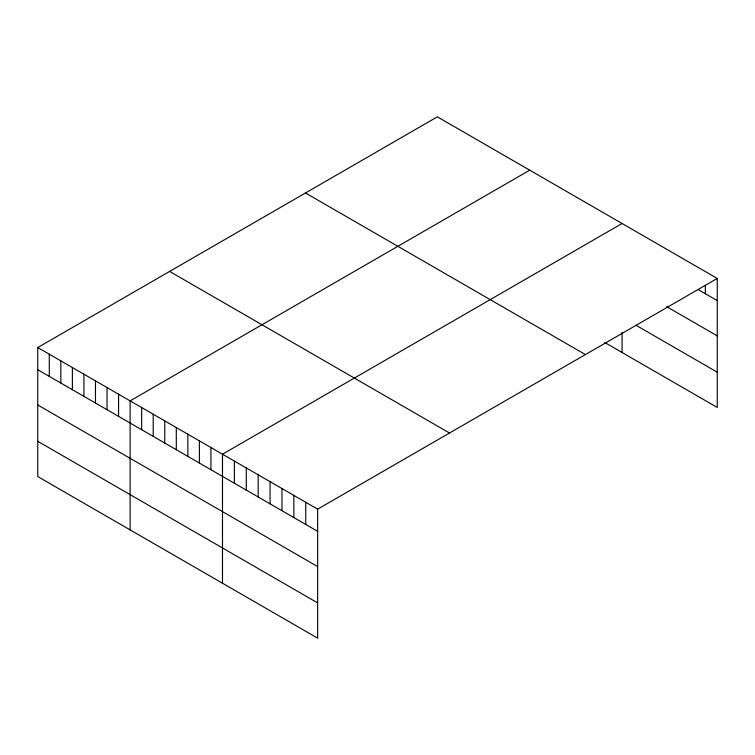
<?xml version="1.0" encoding="UTF-8"?>
<svg xmlns="http://www.w3.org/2000/svg" width="755" height="755" viewBox="0 0 755 755"><rect width="100%" height="100%" fill="white"/><g stroke="black" fill="none" stroke-linecap="round" stroke-linejoin="round"><path stroke-width="1.13" d="M717.25 278.444L317.647 509.153L317.647 638.154L37.75 476.556L37.75 347.555L437.353 116.846L717.25 278.444L717.25 407.445L604.764 342.506M529.717 170.177L130.115 400.886L130.115 529.878M622.082 223.499L222.489 454.208L222.489 583.209M698.413 289.731L717.25 300.603M666.693 306.672L717.25 335.862M635.965 325.254L717.25 372.187M305.482 192.978L585.38 354.576M169.62 271.423L449.518 433.021M37.75 347.555L317.647 509.153M37.75 369.714L317.647 531.312M37.75 404.973L317.647 566.571M37.75 441.298L317.647 602.896M705.359 285.579L705.359 293.742M622.082 332.521L622.082 352.5M305.756 502.283L305.756 524.442M293.855 495.422L293.855 517.581M281.964 488.551L281.964 510.71M270.064 481.681L270.064 503.84M258.172 474.81L258.172 496.969M246.281 467.949L246.281 490.108M234.38 461.079L234.38 483.238M210.938 447.545L210.938 469.704M199.395 440.882L199.395 463.041M187.844 434.21L187.844 456.369M176.302 427.547L176.302 449.706M164.76 420.884L164.76 443.043M153.208 414.212L153.208 436.371M141.666 407.549L141.666 429.708M118.573 394.214L118.573 416.373M107.021 387.551L107.021 409.71M95.479 380.888L95.479 403.047M83.937 374.216L83.937 396.375M72.386 367.553L72.386 389.712M60.844 360.89L60.844 383.049M49.292 354.218L49.292 376.377"/></g></svg>
